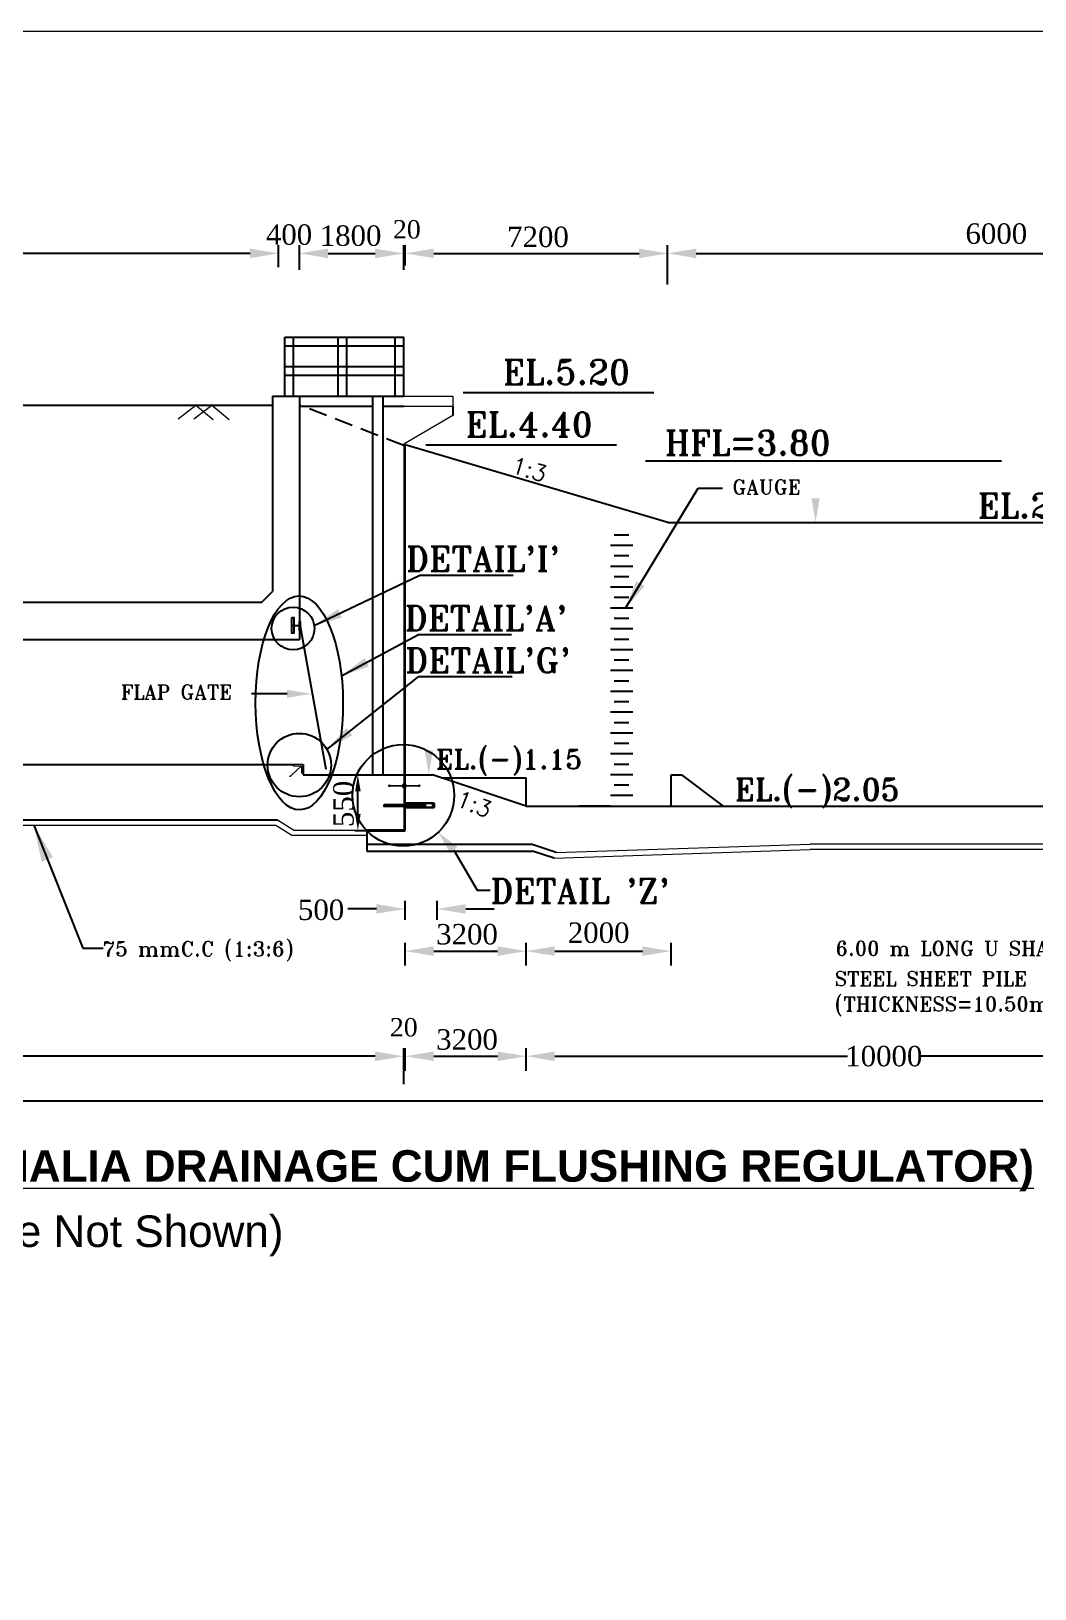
# Model space of a CAD drawing. Extents: x -545075 to 1728153, y -708141 to -305611.
# Drawn here: x 93075 to 105357, y -622491 to -603433 of the extents above; entities that cross this region are included whole.
import ezdxf

# ---------------------------------------------------------------- set-up
doc = ezdxf.new("R2010")
doc.units = 0
doc.header["$MEASUREMENT"] = 0
doc.linetypes.add('DASHED', pattern=[0.75, 0.5, -0.25])
doc.layers.get('0').update_dxf_attribs({"linetype": 'CONTINUOUS'})
doc.layers.get('DEFPOINTS').update_dxf_attribs({"linetype": 'CONTINUOUS'})
doc.layers.add('LINE', color=7, linetype='CONTINUOUS')
doc.layers.add('TEXT', color=7, linetype='CONTINUOUS')
doc.styles.add('BIG', font='ROMANT.SHX')
doc.styles.add('SMALL', font='ROMANS.SHX')
doc.styles.get("Standard").update_dxf_attribs({"font": 'times.ttf', "height": 250})
doc.dimstyles.new('3', dxfattribs={"dimtxt": 225, "dimasz": 350, "dimexe": 100, "dimexo": 25, "dimgap": 9, "dimtad": 0, "dimdec": 0, "dimzin": 0, "dimdsep": 46, "dimtxsty": 'Standard', "dimcen": 0, "dimclrt": 256, "dimadec": 0, "dimazin": 0, "dimtfac": 1, "dimtdec": 0, "dimtofl": 0, "dimtmove": 2, "dimatfit": 3, "dimfxl": 1, "dimtolj": 1, "dimtzin": 0, "dimarcsym": 0})

# ---------------------------------------------------------------- blocks, each defined once
blk = doc.blocks.new('*D735')
at = {"layer": 'DEFPOINTS', "color": 0, "lineweight": -2}
for p in [(88449, -606152), (88449, -606372), (96104, -606335)]:
    blk.add_point(p, dxfattribs=at)
at = {"layer": 'LINE', "color": 0, "lineweight": -2}
for p, q in [((88449, -606347), (88449, -606052)), ((88799, -606152), (91913, -606152)), ((95754, -606152), (92640, -606152)), ((96104, -606310), (96104, -606052))]:
    blk.add_line(p, q, dxfattribs=at)
for points in [[(88799, -606094), (88799, -606211), (88449, -606152)], [(95754, -606094), (95754, -606211), (96104, -606152)]]:
    blk.add_solid(points, dxfattribs=at)
at = {"layer": 'LINE', "insert": (92276, -606152), "char_height": 250, "attachment_point": 5}
blk.add_mtext('\\A1;6000', dxfattribs=at)
blk = doc.blocks.new('*D740')
at = {"layer": 'DEFPOINTS', "color": 0, "lineweight": -2}
for p in [(106872, -606152), (106872, -606380), (100864, -606558)]:
    blk.add_point(p, dxfattribs=at)
at = {"layer": 'LINE', "color": 0, "lineweight": -2}
for p, q in [((100864, -606533), (100864, -606052)), ((101214, -606152), (106522, -606152)), ((106872, -606355), (106872, -606052))]:
    blk.add_line(p, q, dxfattribs=at)
for points in [[(101214, -606094), (101214, -606211), (100864, -606152)], [(106522, -606094), (106522, -606211), (106872, -606152)]]:
    blk.add_solid(points, dxfattribs=at)
at = {"layer": 'LINE', "insert": (104886, -605912), "char_height": 250, "attachment_point": 5}
blk.add_mtext('\\A1;60{\\fTimes New Roman|b0|i0|c186|p18;00}', dxfattribs=at)
blk = doc.blocks.new('*D741')
at = {"layer": 'DEFPOINTS', "color": 0, "lineweight": -2}
for p in [(100864, -606152), (97651, -606325), (100864, -606558)]:
    blk.add_point(p, dxfattribs=at)
at = {"layer": 'LINE', "color": 0, "lineweight": -2}
for p, q in [((97651, -606300), (97651, -606052)), ((98001, -606152), (100514, -606152)), ((100864, -606533), (100864, -606052))]:
    blk.add_line(p, q, dxfattribs=at)
for points in [[(98001, -606094), (98001, -606211), (97651, -606152)], [(100514, -606094), (100514, -606211), (100864, -606152)]]:
    blk.add_solid(points, dxfattribs=at)
at = {"layer": 'LINE', "insert": (99277, -605952), "char_height": 250, "attachment_point": 5}
blk.add_mtext('\\A1;72{\\fTimes New Roman|b0|i0|c186|p18;00}', dxfattribs=at)
blk = doc.blocks.new('*D754')
at = {"layer": 'DEFPOINTS', "color": 0, "lineweight": -2}
for p in [(96359, -606152), (96359, -606154), (96104, -606344)]:
    blk.add_point(p, dxfattribs=at)
at = {"layer": 'LINE', "color": 0, "lineweight": -2}
for p, q in [((95754, -606152), (95404, -606152)), ((96104, -606319), (96104, -606052)), ((96359, -606129), (96359, -606052)), ((96709, -606152), (97059, -606152))]:
    blk.add_line(p, q, dxfattribs=at)
for points in [[(95754, -606094), (95754, -606211), (96104, -606152)], [(96709, -606094), (96709, -606211), (96359, -606152)]]:
    blk.add_solid(points, dxfattribs=at)
at = {"layer": 'LINE', "insert": (96231, -605924), "char_height": 250, "attachment_point": 5}
blk.add_mtext('\\A1;400', dxfattribs=at)
blk = doc.blocks.new('*D755')
at = {"layer": 'DEFPOINTS', "color": 0, "lineweight": -2}
for p in [(99133, -616102), (107884, -615975), (107884, -616341)]:
    blk.add_point(p, dxfattribs=at)
at = {"layer": 'LINE', "color": 0, "lineweight": -2}
for p, q in [((99133, -616077), (99133, -615875)), ((107884, -616316), (107884, -615875)), ((99483, -615975), (103066, -615975)), ((107534, -615975), (103951, -615975))]:
    blk.add_line(p, q, dxfattribs=at)
for points in [[(99483, -615917), (99483, -616034), (99133, -615975)], [(107534, -615917), (107534, -616034), (107884, -615975)]]:
    blk.add_solid(points, dxfattribs=at)
at = {"layer": 'LINE', "insert": (103509, -615975), "char_height": 250, "attachment_point": 5}
blk.add_mtext('\\A1;10000', dxfattribs=at)
blk = doc.blocks.new('*D756')
at = {"layer": 'DEFPOINTS', "color": 0, "lineweight": -2}
for p in [(97634, -615975), (86926, -616341), (97634, -616341)]:
    blk.add_point(p, dxfattribs=at)
at = {"layer": 'LINE', "color": 0, "lineweight": -2}
for p, q in [((86926, -616316), (86926, -615875)), ((97634, -616316), (97634, -615875)), ((87276, -615975), (91838, -615975)), ((97284, -615975), (92722, -615975))]:
    blk.add_line(p, q, dxfattribs=at)
for points in [[(87276, -615917), (87276, -616034), (86926, -615975)], [(97284, -615917), (97284, -616034), (97634, -615975)]]:
    blk.add_solid(points, dxfattribs=at)
at = {"layer": 'LINE', "insert": (92280, -615975), "char_height": 250, "attachment_point": 5}
blk.add_mtext('\\A1;10400', dxfattribs=at)
blk = doc.blocks.new('*D757')
at = {"layer": 'DEFPOINTS', "color": 0, "lineweight": -2}
for p in [(100906, -614689), (99133, -614891), (100906, -614891)]:
    blk.add_point(p, dxfattribs=at)
at = {"layer": 'LINE', "color": 0, "lineweight": -2}
for p, q in [((99133, -614866), (99133, -614589)), ((100906, -614866), (100906, -614589)), ((99483, -614689), (100556, -614689))]:
    blk.add_line(p, q, dxfattribs=at)
for points in [[(99483, -614630), (99483, -614747), (99133, -614689)], [(100556, -614630), (100556, -614747), (100906, -614689)]]:
    blk.add_solid(points, dxfattribs=at)
at = {"layer": 'LINE', "insert": (100020, -614465), "char_height": 250, "attachment_point": 5}
blk.add_mtext('\\A1;2000', dxfattribs=at)
blk = doc.blocks.new('*D758')
at = {"layer": 'DEFPOINTS', "color": 0, "lineweight": -2}
for p in [(99133, -614689), (97651, -614891), (99133, -614891)]:
    blk.add_point(p, dxfattribs=at)
at = {"layer": 'LINE', "color": 0, "lineweight": -2}
for p, q in [((97651, -614866), (97651, -614589)), ((99133, -614866), (99133, -614589)), ((98001, -614689), (98783, -614689))]:
    blk.add_line(p, q, dxfattribs=at)
for points in [[(98001, -614630), (98001, -614747), (97651, -614689)], [(98783, -614630), (98783, -614747), (99133, -614689)]]:
    blk.add_solid(points, dxfattribs=at)
at = {"layer": 'LINE', "insert": (98409, -614484), "char_height": 250, "attachment_point": 5}
blk.add_mtext('\\A1;3200', dxfattribs=at)
blk = doc.blocks.new('*D761')
at = {"layer": 'DEFPOINTS', "color": 0, "lineweight": -2}
for p in [(97634, -606152), (96359, -606380), (97634, -606380)]:
    blk.add_point(p, dxfattribs=at)
at = {"layer": 'LINE', "color": 0, "lineweight": -2}
for p, q in [((96359, -606355), (96359, -606052)), ((96709, -606152), (97284, -606152)), ((97634, -606355), (97634, -606052))]:
    blk.add_line(p, q, dxfattribs=at)
for points in [[(96709, -606094), (96709, -606211), (96359, -606152)], [(97284, -606094), (97284, -606211), (97634, -606152)]]:
    blk.add_solid(points, dxfattribs=at)
at = {"layer": 'LINE', "insert": (96984, -605937), "char_height": 250, "attachment_point": 5}
blk.add_mtext('\\A1;1800', dxfattribs=at)
blk = doc.blocks.new('*D763')
at = {"layer": 'DEFPOINTS', "color": 0, "lineweight": -2}
for p in [(74902, -616293), (107884, -616274), (107884, -616526)]:
    blk.add_point(p, dxfattribs=at)
at = {"layer": 'LINE', "color": 0, "lineweight": -2}
for p, q in [((74902, -616318), (74902, -616626)), ((107884, -616299), (107884, -616626)), ((75252, -616526), (90936, -616526)), ((107534, -616526), (91849, -616526))]:
    blk.add_line(p, q, dxfattribs=at)
for points in [[(75252, -616468), (75252, -616585), (74902, -616526)], [(107534, -616468), (107534, -616585), (107884, -616526)]]:
    blk.add_solid(points, dxfattribs=at)
at = {"layer": 'LINE', "insert": (91393, -616526), "char_height": 250, "attachment_point": 5}
blk.add_mtext('\\A1;36840', dxfattribs=at)
blk = doc.blocks.new('*D765')
at = {"layer": 'DEFPOINTS', "color": 0, "lineweight": -2}
for p in [(97651, -614173), (97651, -614330), (98043, -614330)]:
    blk.add_point(p, dxfattribs=at)
at = {"layer": 'LINE', "color": 0, "lineweight": -2}
for p, q in [((97301, -614173), (96951, -614173)), ((97651, -614305), (97651, -614073)), ((98043, -614305), (98043, -614073)), ((98393, -614173), (98743, -614173))]:
    blk.add_line(p, q, dxfattribs=at)
for points in [[(97301, -614114), (97301, -614231), (97651, -614173)], [(98393, -614114), (98393, -614231), (98043, -614173)]]:
    blk.add_solid(points, dxfattribs=at)
at = {"layer": 'LINE', "insert": (96623, -614185), "char_height": 250, "attachment_point": 5}
blk.add_mtext('\\A1;500', dxfattribs=at)
blk = doc.blocks.new('*D768')
at = {"layer": 'DEFPOINTS', "color": 0, "lineweight": -2}
for p in [(97011, -612532), (97073, -612532), (97011, -613213)]:
    blk.add_point(p, dxfattribs=at)
at = {"layer": 'LINE', "color": 0, "lineweight": -2}
for p, q in [((97036, -612532), (97173, -612532)), ((97073, -613013), (97073, -612732)), ((97036, -613213), (97173, -613213))]:
    blk.add_line(p, q, dxfattribs=at)
for points in [[(97040, -612732), (97107, -612732), (97073, -612532)], [(97040, -613013), (97107, -613013), (97073, -613213)]]:
    blk.add_solid(points, dxfattribs=at)
at = {"layer": 'LINE', "insert": (96898, -612888), "char_height": 250, "attachment_point": 5, "rotation": 90}
blk.add_mtext('\\A1;550', dxfattribs=at)
blk = doc.blocks.new('*D788')
at = {"layer": 'DEFPOINTS', "color": 0, "lineweight": -2}
for p in [(99133, -615975), (97651, -616178), (99133, -616178)]:
    blk.add_point(p, dxfattribs=at)
at = {"layer": 'LINE', "color": 0, "lineweight": -2}
for p, q in [((97651, -616153), (97651, -615875)), ((99133, -616153), (99133, -615875)), ((98001, -615975), (98783, -615975))]:
    blk.add_line(p, q, dxfattribs=at)
for points in [[(98001, -615917), (98001, -616034), (97651, -615975)], [(98783, -615917), (98783, -616034), (99133, -615975)]]:
    blk.add_solid(points, dxfattribs=at)
at = {"layer": 'LINE', "insert": (98409, -615771), "char_height": 250, "attachment_point": 5}
blk.add_mtext('\\A1;3200', dxfattribs=at)

msp = doc.modelspace()

# ---------------------------------------------------------------- hatches: boundary and pattern name
at = {"layer": 'LINE'}
h = msp.add_hatch(dxfattribs=at)
h.set_pattern_fill('DOTS', color=256, scale=52.646614, style=0)
h.set_pattern_definition([(7e-15, (-4084.9755, -540440.239), (1.6452067, 3.2904134), [0, -3.2904134])])
h.paths.add_polyline_path([(97897.769, -612889.915), (97825.802, -612889.915), (97825.802, -612895.515), (97876.14, -612895.515), (97876.14, -612917.503), (97825.802, -612917.503), (97825.802, -612923.196), (97897.769, -612923.196)])

# ---------------------------------------------------------------- linework, layer by layer
for p, q in [((96178.305, -607176.81), (97633.93, -607176.81)), ((96178.305, -607176.81), (96284.555, -607176.81)), ((96178.305, -607283.06), (96284.555, -607283.06)), ((96178.305, -607283.06), (97633.93, -607283.06)), ((96178.305, -607283.06), (96284.555, -607283.06)), ((97527.68, -607283.06), (97633.93, -607283.06)), ((96178.305, -607538.06), (96284.555, -607538.06)), ((96178.305, -607538.06), (97633.93, -607538.06)), ((96178.305, -607538.06), (96284.555, -607538.06)), ((97527.68, -607538.06), (97633.93, -607538.06)), ((96178.305, -607644.31), (96284.555, -607644.31)), ((96178.305, -607644.31), (97633.93, -607644.31)), ((96178.305, -607644.31), (96284.555, -607644.31)), ((97527.68, -607644.31), (97633.93, -607644.31)), ((96026.705, -607899.31), (97633.93, -607899.31)), ((96026.705, -607899.31), (96026.705, -610290.613)), ((96358.93, -607899.31), (96358.93, -610874.31)), ((97251.43, -607899.31), (97251.43, -612531.81)), ((97378.93, -607899.31), (97378.93, -612531.81)), ((100389.229, -609599.31), (100210.966, -609599.31)), ((100436.766, -609726.81), (100163.429, -609726.81)), ((100436.766, -609981.81), (100163.429, -609981.81)), ((100389.229, -609854.31), (100210.966, -609854.31)), ((100389.229, -610109.31), (100210.966, -610109.31)), ((100436.766, -610236.81), (100163.429, -610236.81)), ((100389.229, -610364.31), (100210.966, -610364.31)), ((88628.231, -610418.113), (95899.205, -610418.113)), ((100436.766, -610491.81), (100163.429, -610491.81)), ((96366.534, -610711.651), (96679.704, -612463.336)), ((100436.766, -610746.81), (100163.429, -610746.81)), ((100389.229, -610619.31), (100210.966, -610619.31)), ((88172.478, -610874.31), (96358.93, -610874.31)), ((100389.229, -610874.31), (100210.966, -610874.31)), ((100436.766, -611001.81), (100163.429, -611001.81)), ((100389.229, -611129.31), (100210.966, -611129.31)), ((100436.766, -611256.81), (100163.429, -611256.81)), ((100436.766, -611511.81), (100163.429, -611511.81)), ((100389.229, -611384.31), (100210.966, -611384.31)), ((100389.229, -611639.31), (100210.966, -611639.31)), ((100436.766, -611766.81), (100163.429, -611766.81)), ((100389.229, -611894.31), (100210.966, -611894.31)), ((100436.766, -612021.81), (100163.429, -612021.81)), ((100436.766, -612276.81), (100163.429, -612276.81)), ((100389.229, -612149.31), (100210.966, -612149.31)), ((86918.728, -612404.31), (96281.699, -612404.31)), ((96403.93, -612404.31), (96403.93, -612531.81)), ((100389.229, -612404.31), (100210.966, -612404.31)), ((96403.93, -612531.81), (97633.93, -612531.81)), ((97650.93, -612531.81), (97985.93, -612531.81)), ((100436.766, -612531.81), (100163.429, -612531.81)), ((100389.229, -612659.31), (100210.966, -612659.31)), ((100906.43, -612531.81), (101033.93, -612531.81)), ((100436.766, -612786.81), (100163.429, -612786.81)), ((99133.43, -612914.31), (107883.93, -612914.31)), ((100158.669, -612914.31), (99776.169, -612914.31))]:
    msp.add_line(p, q)
at = {"lineweight": 13}
for p, q in [((97633.93, -608488.309), (97633.93, -613212.923)), ((97650.93, -608494.825), (97650.93, -613212.923))]:
    msp.add_line(p, q, dxfattribs=at)
at = {"lineweight": 20}
msp.add_line((96266.064, -613272.109), (97183.93, -613272.109), dxfattribs=at)
at = {"color": 7, "linetype": 'ByBlock', "lineweight": 20}
msp.add_lwpolyline([(64639.309, -641548.608), (64639.309, -603433.487), (118539.48, -603433.487), (118539.48, -641548.608), (64639.309, -641548.608)], close=True, dxfattribs=at)
at = {"layer": 'LINE'}
for p, q in [((96178.305, -607825.278), (96178.305, -607176.81)), ((96178.305, -607825.278), (96178.305, -607176.81)), ((96178.305, -607899.31), (96178.305, -607176.81)), ((96284.555, -607899.31), (96284.555, -607176.81)), ((96284.555, -607899.31), (96284.555, -607176.81)), ((96284.555, -607899.31), (96284.555, -607176.81)), ((96833.195, -607899.31), (96833.195, -607176.81)), ((96939.445, -607899.31), (96939.445, -607176.81)), ((97527.68, -607899.31), (97527.68, -607176.81)), ((97633.93, -607899.31), (97633.93, -607176.81)), ((88500.731, -608009.916), (96026.705, -608009.916)), ((98237.211, -608027.076), (98237.211, -608136.197)), ((100864.259, -609445.513), (97650.93, -608494.825)), ((100864.259, -609445.513), (117683.529, -609445.513)), ((95899.205, -610418.113), (96026.705, -610290.613)), ((96207.487, -611540.615), (95771.238, -611540.615)), ((97633.93, -612531.81), (97985.93, -612531.81)), ((99133.43, -612914.31), (97985.93, -612531.81)), ((98092.45, -612567.316), (99133.43, -612567.316)), ((99133.43, -612914.31), (99133.43, -612567.316)), ((100906.43, -612914.31), (100906.43, -612531.81)), ((101033.93, -612531.81), (101543.93, -612914.31)), ((88036.786, -613081.561), (96089.537, -613081.561)), ((97183.93, -613212.923), (97183.93, -613464.809)), ((97183.93, -613379.409), (99192.779, -613379.409)), ((98246.559, -613452.718), (98531.534, -613941.521)), ((99499.823, -613481.757), (99192.779, -613379.409)), ((97183.93, -613464.809), (99211.904, -613464.809)), ((99476.979, -613553.168), (99211.904, -613464.809)), ((98531.534, -613941.521), (98692.858, -613941.521))]:
    msp.add_line(p, q, dxfattribs=at)
at = {"layer": 'LINE', "lineweight": 20}
for p, q in [((97633.93, -607899.31), (98237.211, -607899.31)), ((98237.211, -607899.31), (98237.211, -608027.076)), ((98237.211, -608027.076), (97633.93, -608027.076)), ((98237.211, -608136.197), (97633.93, -608488.309)), ((96381.853, -612423.195), (96258.348, -612539.453)), ((96241.359, -612548.091), (96243.218, -612544.378)), ((96242.374, -612550.621), (96241.359, -612548.091)), ((96246.548, -612550.56), (96242.374, -612550.621)), ((96258.348, -612539.453), (96246.548, -612550.56)), ((97650.069, -612878.857), (97650.069, -612931.077)), ((88404.871, -613081.561), (96089.537, -613081.561)), ((96089.537, -613081.561), (96299.744, -613212.923)), ((87368.728, -613149.561), (96071.37, -613149.561)), ((96071.37, -613149.561), (96266.064, -613272.109)), ((97183.93, -613212.923), (96299.744, -613212.923)), ((99476.979, -613553.168), (102607.86, -613445.56)), ((99499.823, -613481.757), (102607.86, -613381.81)), ((106870.305, -613381.81), (102607.86, -613381.81)), ((106870.305, -613445.56), (102607.86, -613445.56))]:
    msp.add_line(p, q, dxfattribs=at)
at = {"layer": 'LINE', "color": 0, "linetype": 'DASHED', "ltscale": 450}
msp.add_line((97633.93, -608504.309), (96358.93, -608007.316), dxfattribs=at)
at = {"layer": 'LINE', "color": 0, "linetype": 'ByBlock', "lineweight": -2}
for p, q in [((97251.43, -608027.076), (96358.93, -608027.076)), ((97633.93, -608027.076), (97378.93, -608027.076))]:
    msp.add_line(p, q, dxfattribs=at)
at = {"layer": 'LINE', "lineweight": 30}
for p, q in [((97899.205, -612878.857), (97650.069, -612878.857)), ((97899.205, -612878.857), (98006.266, -612878.857)), ((97990.718, -612878.857), (97990.718, -612931.077)), ((98006.266, -612878.857), (98006.266, -612931.077)), ((97899.205, -612931.077), (97650.069, -612931.077)), ((98006.266, -612931.077), (97899.205, -612931.077))]:
    msp.add_line(p, q, dxfattribs=at)
at = {"layer": 'LINE', "lineweight": 40}
msp.add_line((97650.93, -613212.923), (97183.93, -613212.923), dxfattribs=at)
at = {"layer": 'LINE', "lineweight": 20}
for points in [[(94873.557, -608174.889), (95091.032, -608009.916), (95303.566, -608184.761)], [(95067.455, -608174.889), (95284.93, -608009.916), (95497.464, -608184.761)], [(96403.93, -612423.195), (96403.93, -612404.31), (96281.699, -612404.31), (96281.699, -612423.195), (96381.853, -612423.195)], [(96381.853, -612423.195), (96381.853, -612506.347), (96403.93, -612506.347), (96403.93, -612404.31), (96381.853, -612404.31)]]:
    msp.add_lwpolyline(points, dxfattribs=at)
at = {"layer": 'LINE'}
for points in [[(96267.048, -610607.987), (96288.603, -610607.987), (96288.603, -610799.118), (96267.048, -610799.118)], [(96267.048, -610703.553), (96372.296, -610703.553), (96372.296, -610709.747), (96267.048, -610709.747)], [(96358.93, -610656.07), (96366.534, -610656.07), (96366.534, -610767.231), (96358.93, -610767.231)], [(97897.769, -612923.196), (97825.802, -612923.196), (97825.802, -612889.915), (97897.769, -612889.915)], [(97394.646, -612895.515), (97876.14, -612895.515), (97876.14, -612917.503), (97394.646, -612917.503)]]:
    msp.add_lwpolyline(points, close=True, dxfattribs=at)
for points, const_width in [([(97450.338, -612666.255, 1), (97466.94, -612666.255, 1)], 16.602), ([(97625.291, -612666.255, 1), (97656.834, -612666.255, 1)], 31.543), ([(97815.186, -612666.255, 1), (97831.787, -612666.255, 1)], 16.602)]:
    msp.add_lwpolyline(points, format="xyb", close=True, dxfattribs=dict(at, const_width=const_width))
at = {"layer": 'LINE', "const_width": 21.25}
msp.add_lwpolyline([(97468.315, -612666.529), (97640.971, -612666.529), (97813.628, -612666.529)], dxfattribs=at)
at = {"layer": 'LINE'}
msp.add_circle((96279.927, -610742.203), 261.668, dxfattribs=at)
msp.add_ellipse((96356.351, -611652.079), major_axis=(3.675, -1308.687), ratio=0.408587642, dxfattribs=at)
for points in [[(102624.493, -609148.013), (102723.66, -609148.013), (102674.077, -609445.513)], [(96207.487, -611491.031), (96207.487, -611590.198), (96504.987, -611540.615)], [(97990.498, -612234.31), (97891.331, -612234.31), (97940.914, -612531.81)], [(98202.102, -613490.316), (98291.016, -613415.12), (98057.726, -613234.761)]]:
    msp.add_solid(points, dxfattribs=at)
at = {"layer": 'TEXT', "color": 0}
for p, q in [((98363.063, -607853.576), (100692.954, -607853.576)), ((97906.662, -608494.825), (100236.553, -608494.825)), ((104950.788, -608696.061), (100592.799, -608696.061))]:
    msp.add_line(p, q, dxfattribs=at)
at = {"layer": 'TEXT', "color": 5}
msp.add_line((101238.222, -609025.796), (101535.722, -609025.796), dxfattribs=at)
at = {"layer": 'TEXT', "color": 0}
for centre, radius in [((96357.348, -612412.471), 388.061), ((97629.319, -612783.56), 622.186)]:
    msp.add_circle(centre, radius, dxfattribs=at)

# ---------------------------------------------------------------- texts
at = {"layer": 'LINE', "style": 'SMALL'}
for rotation, p in [(342.9367948, (98935.866, -608828.28)), (338.6950072, (98259.335, -612905.114))]:
    msp.add_text('1:3', height=200, rotation=rotation, dxfattribs=at).set_placement(p)
at = {"layer": 'LINE', "style": 'BIG'}
for s, height, p in [('GAUGE', 176.54, (101653.941, -609098.16)), ('FLAP GATE', 176.54, (94173.156, -611607.66)), ('75 mmC.C (1:3:6)', 180, (93948.404, -614751.123)), ('6.00 m LONG U SHAPE', 176.54, (102919.149, -614743.852)), ('STEEL SHEET PILE', 176.54, (102906.727, -615112.899)), ('(THICKNESS=10.50mm(%%P)0.50mm)', 176.54, (102906.727, -615424.173))]:
    msp.add_text(s, height=height, dxfattribs=at).set_placement(p)
at = {"layer": 'LINE', "char_height": 225, "attachment_point": 5}
for insert in [(97672.55, -605859.28), (97635.273, -615621.765)]:
    msp.add_mtext('20', dxfattribs=dict(at, insert=insert))
at = {"layer": 'LINE', "color": 7, "lineweight": 9, "attachment_point": 8}
for s, insert, char_height, width in [('\\A1;{\\fArial|b1|i0|c0|p34;\\LSECTION A-A  (SEE PLAN OF EAST HALIA DRAINAGE CUM FLUSHING REGULATOR)\\fArial|b0|i0|c0|p34;\\l }', (94348.16, -617626.546), 385.662349, 26608.61594), ('\\A1;{\\fArial|b0|i0|c0|p34; (Sand Pile Not Shown) }', (93364.16, -618424.546), 385.66235, 20133.9516)]:
    msp.add_mtext(s, dxfattribs=dict(at, insert=insert, char_height=char_height, width=width))
at = {"layer": 'TEXT', "color": 0, "style": 'BIG'}
for s, height, p in [('EL.5.20', 300, (98848.268, -607754.534)), ('EL.4.40', 300, (98391.867, -608395.783)), ('HFL=3.80', 300, (100829.157, -608619.251)), ('EL.2.00', 300, (104658.314, -609388.766)), ("DETAIL'I'", 300, (97662.978, -610038.985)), ("DETAIL'A'", 300, (97646.368, -610766.219)), ("DETAIL'G'", 300, (97652.251, -611281.273)), ('EL.(-)1.15', 240, (98027.317, -612460.436)), ('EL.(-)2.05', 270, (101687.281, -612846.931)), ("DETAIL 'Z'", 300, (98695.785, -614103.468))]:
    msp.add_text(s, height=height, dxfattribs=at).set_placement(p)

# ---------------------------------------------------------------- dimensions: what is measured, and where the dimension line sits
at = {"layer": 'LINE'}
for base, p1, p2, text, picture, middle in [((96358.93, -606152.245), (96103.93, -606344.447), (96358.93, -606154.39), '400', '*D754', (96230.676, -605923.798)), ((97633.93, -606152.245), (96358.93, -606379.562), (97633.93, -606379.562), '1800', '*D761', (96983.662, -605936.929)), ((100864.259, -606152.278), (97650.93, -606324.92), (100864.259, -606558.316), '72{\\fTimes New Roman|b0|i0|c186|p18;00}', '*D741', (99277.259, -605952.316)), ((106872.081, -606152.278), (100864.259, -606558.316), (106872.081, -606380.316), '60{\\fTimes New Roman|b0|i0|c186|p18;00}', '*D740', (104886.209, -605912.109)), ((97650.93, -614172.759), (98042.633, -614329.964), (97650.93, -614329.964), '500', '*D765', (96622.985, -614184.845)), ((99133.43, -614688.512), (97650.93, -614890.734), (99133.43, -614890.734), '3200', '*D758', (98409.445, -614483.72)), ((100906.43, -614688.512), (99133.43, -614890.734), (100906.43, -614890.734), '2000', '*D757', (100019.93, -614464.72)), ((99133.43, -615975.329), (97650.93, -616177.552), (99133.43, -616177.552), '3200', '*D788', (98409.445, -615770.537))]:
    dim = msp.add_linear_dim(base=base, p1=p1, p2=p2, text=text, dimstyle='3', override={"dimclrd": 0, "dimclre": 0}, dxfattribs=at)
    dim.commit()
    dim.dimension.update_dxf_attribs({"geometry": picture, "text_midpoint": middle, "dimtype": 160})
for base, p1, p2, text, picture, middle in [((88448.728, -606152.245), (96103.93, -606335.448), (88448.728, -606372.089), '6000', '*D735', (92276.329, -606152.245)), ((97633.93, -615975.329), (86925.93, -616340.76), (97633.93, -616340.76), '10400', '*D756', (92279.93, -615975.329)), ((107883.93, -615975.329), (99133.43, -616102), (107883.93, -616340.76), '10000', '*D755', (103508.68, -615975.329)), ((107883.93, -616526.2), (74901.728, -616293.2), (107883.93, -616273.939), '36840', '*D763', (91392.829, -616526.2))]:
    dim = msp.add_linear_dim(base=base, p1=p1, p2=p2, text=text, dimstyle='3', override={"dimclrd": 0, "dimclre": 0}, dxfattribs=at)
    dim.commit()
    dim.dimension.update_dxf_attribs({"geometry": picture, "text_midpoint": middle})
dim = msp.add_linear_dim(base=(97073.418, -612531.81), p1=(97011.381, -613212.923), p2=(97011.381, -612531.81), angle=90, text='550', dimstyle='3', override={"dimtxt": 200, "dimasz": 200, "dimclrd": 0, "dimclre": 0}, dxfattribs=at)
dim.commit()
dim.dimension.update_dxf_attribs({"geometry": '*D768', "text_midpoint": (96898.253, -612888.018), "dimtype": 160})

# ---------------------------------------------------------------- leaders
for points, override in [([(100349.486, -610491.81), (101238.222, -609025.796), (101535.722, -609025.796)], {"dimclrd": 0, "dimclre": 0}), ([(96539.209, -610706.948), (97830.733, -610088.043), (98971.801, -610088.043)], {"dimclrd": 0, "dimclre": 0}), ([(96872.896, -611320.97), (97814.124, -610815.277), (98955.191, -610815.277)], {"dimclrd": 0, "dimclre": 0}), ([(96694.47, -612220.273), (97820.006, -611330.331), (98961.074, -611330.331)], {"dimclrd": 0, "dimclre": 0}), ([(93107.102, -613149.561), (93707.006, -614652.072), (93954.637, -614651.464)], {"dimtxt": 400, "dimasz": 450, "dimclrd": 0, "dimclre": 0})]:
    msp.add_leader(points, dimstyle='3', override=override, dxfattribs=at)

doc.saveas('drawing.dxf')
